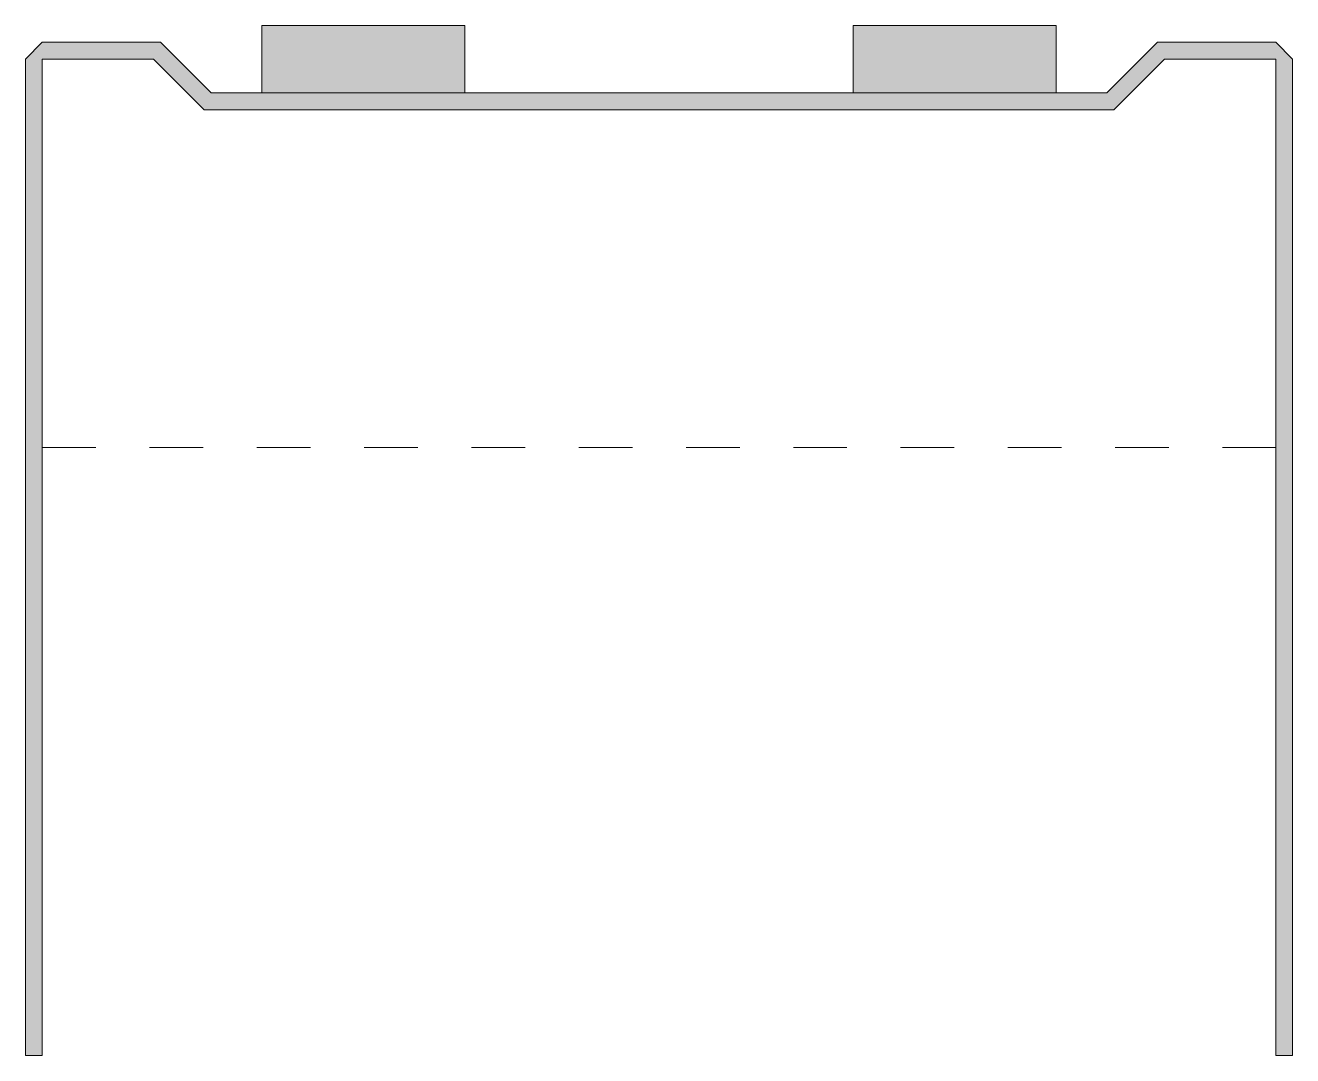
# Model space of a CAD drawing. Header units: metres. Extents: x -37.5 to 37.5, y -60 to 1.
import ezdxf

# ---------------------------------------------------------------- set-up
doc = ezdxf.new("R2010")
doc.units = ezdxf.units.M
doc.linetypes.add('Dash', pattern=[6.35, 3.175, -3.175])
doc.layers.add('A-DETL-GENF', color=92, linetype='Continuous', lineweight=18)
doc.layers.add('A-DETL-GENF-HDLN', color=1, linetype='Dash', lineweight=18)

# ---------------------------------------------------------------- blocks, each defined once
blk = doc.blocks.new('22 metalstud profiel - 75 mm hor P-prof-2304435-00_0 Basismaterialen')
at = {"layer": 'A-DETL-GENF', "linetype": 'Dash'}
for points in [[(-11.5, -3), (-11.5, 1), (-23.5, 1), (-23.5, -3)], [(23.5, -3), (23.5, 1), (11.5, 1), (11.5, -3)], [(-36.5, -60), (-36.5, -1), (-29.914, -1), (-26.914, -4), (26.914, -4), (29.914, -1), (36.5, -1), (36.5, -60), (37.5, -60), (37.5, -1), (36.5, 0), (29.5, 0), (26.5, -3), (-26.5, -3), (-29.5, 0), (-36.5, 0), (-37.5, -1), (-37.5, -60)]]:
    blk.add_hatch(color=256, dxfattribs=at).paths.add_polyline_path(points)
at = {"layer": 'A-DETL-GENF'}
for p, q in [((-11.5, 1), (-23.5, 1)), ((-23.5, 1), (-23.5, -3)), ((-11.5, -3), (-11.5, 1)), ((23.5, 1), (11.5, 1)), ((11.5, 1), (11.5, -3)), ((23.5, -3), (23.5, 1)), ((-36.5, 0), (-37.5, -1)), ((-29.5, 0), (-36.5, 0)), ((-26.5, -3), (-29.5, 0)), ((29.5, 0), (26.5, -3)), ((36.5, 0), (29.5, 0)), ((37.5, -1), (36.5, 0)), ((-37.5, -1), (-37.5, -60)), ((-36.5, -60), (-36.5, -1)), ((-36.5, -1), (-29.914, -1)), ((-29.914, -1), (-26.914, -4)), ((26.914, -4), (29.914, -1)), ((29.914, -1), (36.5, -1)), ((36.5, -1), (36.5, -60)), ((37.5, -60), (37.5, -1)), ((26.5, -3), (-26.5, -3)), ((-26.914, -4), (26.914, -4)), ((-37.5, -60), (-36.5, -60)), ((36.5, -60), (37.5, -60)), ((37.5, -60), (36.5, -60))]:
    blk.add_line(p, q, dxfattribs=at)
at = {"layer": 'A-DETL-GENF-HDLN'}
blk.add_line((-36.5, -24), (36.5, -24), dxfattribs=at)

msp = doc.modelspace()

# ---------------------------------------------------------------- block references
msp.add_blockref('22 metalstud profiel - 75 mm hor P-prof-2304435-00_0 Basismaterialen', (0, 0))

doc.saveas('drawing.dxf')
